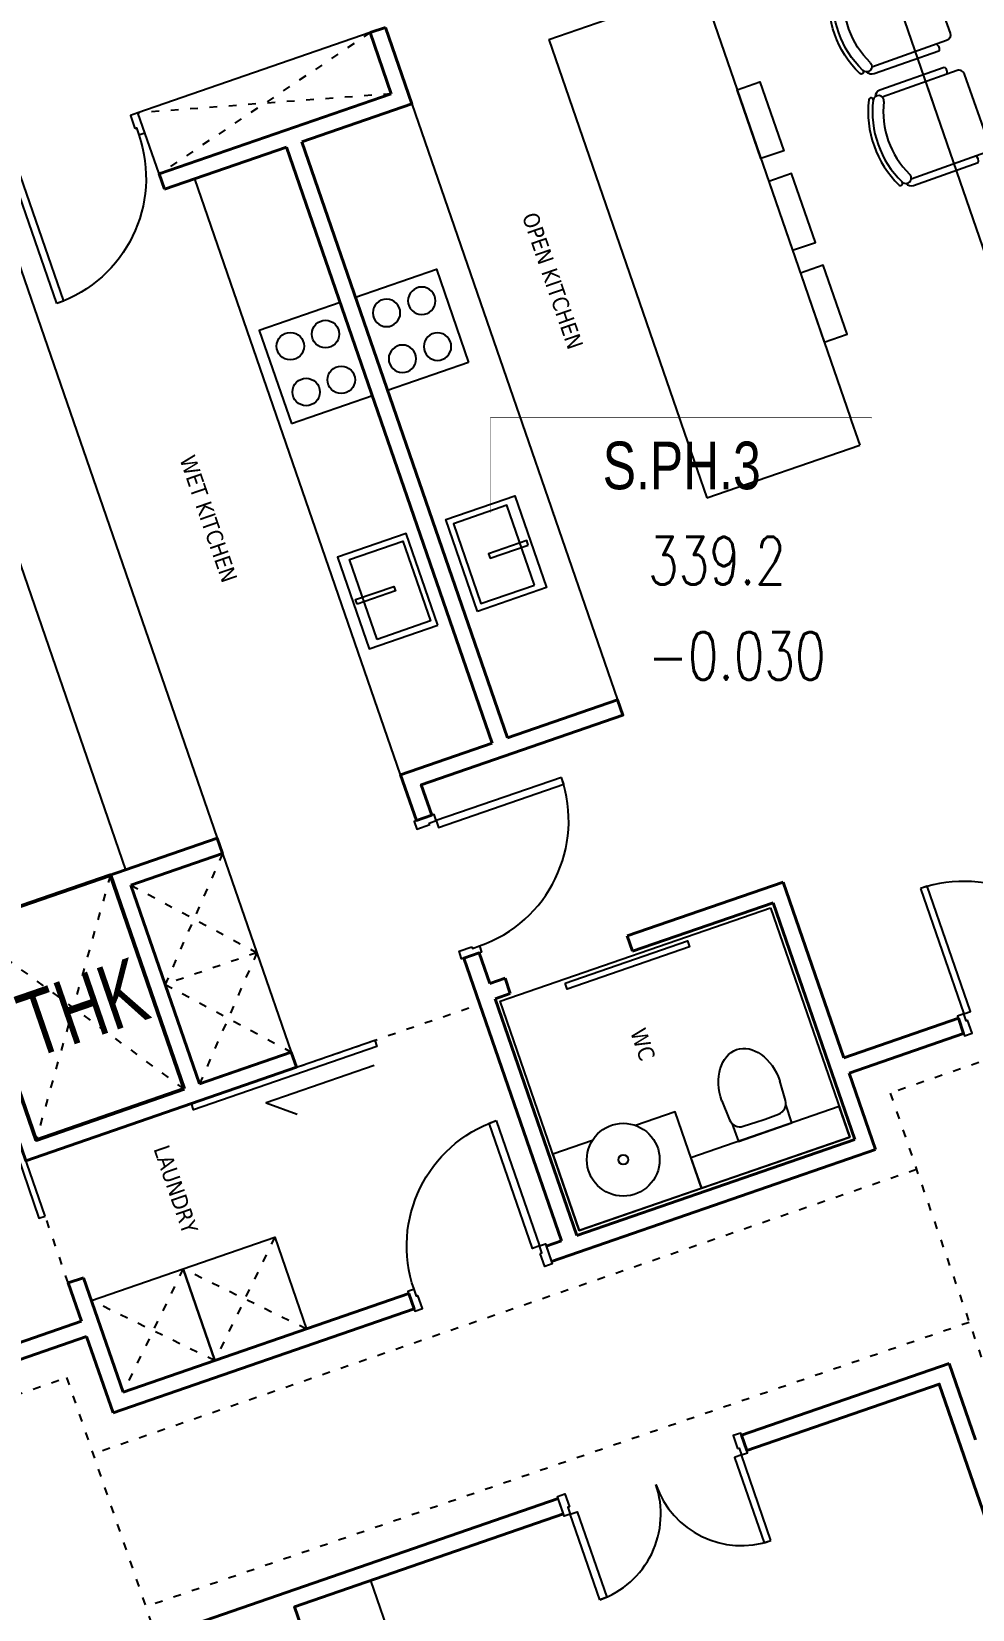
# Model space of a CAD drawing. Header units: millimetres. Extents: x -361681467 to 361175952, y -1292982 to 1550216.
# Drawn here: x -61773 to -55951, y 34813 to 44572 of the extents above; entities that cross this region are included whole.
import ezdxf
from ezdxf.enums import TextEntityAlignment as Align
from ezdxf.xclip import XClip

# ---------------------------------------------------------------- set-up
doc = ezdxf.new("R2010")
doc.units = ezdxf.units.MM
doc.header["$MEASUREMENT"] = 0
doc.header["$XCLIPFRAME"] = 0
doc.set_wipeout_variables(frame=1)
doc.linetypes.add('ACAD_ISO03W100', pattern=[30, 12, -18])
for name, color, linetype, lineweight in [('00_duong_QH', 7, 'Continuous', 9), ('KT-Chuviet', 255, 'Continuous', 15), ('KT-Net cat', 1, 'Continuous', 40), ('KT-Net cot vach', 2, 'Continuous', 50), ('KT-Net thay', 7, 'Continuous', 15), ('KT-Net truc', 18, 'Continuous', 15)]:
    doc.layers.add(name, color=color, linetype=linetype, lineweight=lineweight)
for name, color, linetype in [('1VinaPVC-Text', 9, 'Continuous'), ('A-_SANIEQPT_E-_N', 251, 'Continuous'), ('A-FURNITURE', 251, 'Continuous'), ('FURN', 251, 'Continuous'), ('IDEA - dim', 251, 'Continuous'), ('Kaka - ph', 7, 'Continuous'), ('KT-Net manh', 139, 'Continuous'), ('Xref_ST_MBDV Cot vach 30.7.2022$0$KT-Text', 7, 'Continuous')]:
    doc.layers.add(name, color=color, linetype=linetype)
doc.styles.add('font unicode ccu', font='arial.ttf')
doc.styles.add('ROMANS', font='ROMANS.SHX')
doc.styles.add('Tahoma', font='tahoma.ttf')
doc.styles.add('Xref_ST_MBDV Cot vach 30.7.2022$0$Arial', font='arial.ttf', dxfattribs={"width": 0.7})

# ---------------------------------------------------------------- blocks, each defined once
blk = doc.blocks.new('TAG CAO DO SAN')
at = {"layer": 'KT-Net thay', "flags": 128}
blk.add_lwpolyline([(1526701.778855525, -266095.2298759429), (1526701.778855525, -266566.6584041911), (1527644.63591202, -266566.6584041911), (1527644.63591202, -266095.2298759429)], close=True, dxfattribs=at)
blk.add_wipeout([(1526701.778855525, -266095.2298759429), (1527644.6359120198, -266095.2298759429), (1527644.6359120198, -266566.65840419114), (1526701.778855525, -266566.65840419114)]).dxf.layer = 'KT-Net thay'
for points in [[(1526701.778855525, -266330.9441400666), (1527644.63591202, -266330.9441400666)], [(1526701.778855525, -266566.6584041911), (1527644.63591202, -266566.6584041911)]]:
    blk.add_lwpolyline(points, dxfattribs=at)
at = {"layer": 'KT-Chuviet', "color": 31, "style": 'ROMANS', "width": 0.75}
blk.add_text('DTTT:', height=117.8571320618522, dxfattribs=at).set_placement((1526748.92170835, -266507.8139601254))
at = {"layer": 'KT-Chuviet', "color": 31, "style": 'font unicode ccu', "width": 0.75}
blk.add_attdef('TÊNPHÒNG', text='', height=117.85713, dxfattribs=at).set_placement((1527175.308820772, -266213.4467624734), align=Align.MIDDLE_CENTER)
at = {"layer": 'KT-Chuviet', "color": 31, "ltscale": 15, "style": 'ROMANS', "width": 0.75, "flags": 8}
blk.add_attdef('CAO-DO', (1527091.943339912, -266507.7298381611), '', height=117.8571320618522, dxfattribs=at)
blk = doc.blocks.new('d900n')
for points in [[(20, -50), (20, -40), (65, -40), (65, 0), (-65, 0), (-65, -50)], [(885, -40), (65, -40), (65, -85), (885, -85)], [(20, -850), (20, -860), (65, -860), (65, -900), (-65, -900), (-65, -850)]]:
    blk.add_lwpolyline(points, close=True)
blk.add_arc((65, -40), 820, 270, 0)
blk = doc.blocks.new('220126_HDN_HBA typical plan$0$210902_YS plan 330pm ver13$0$TOTO-WC-CW822J')
at = {"color": 0}
blk.add_lwpolyline([(-177.2072506700642, -119.1915361834399), (-175, 0), (175, 0), (177.2072506700642, -119.1915361836145)], dxfattribs=at)
blk.add_lwpolyline([(-190, -270), (-183.3947591906181, -144.5004246227618, -0.3908696114996718), (-115.4352058441145, -78.20653349565691), (-27.76706723973621, -75.77130742336158, -0.01388621073825284), (27.76706724101678, -75.77130742336158), (115.4352058439981, -78.20653349565691, -0.3908696114996718), (183.3947591905016, -144.5004246227618), (190, -270)], format="xyb", dxfattribs=at)
blk.add_ellipse((0, -270), major_axis=(0, -270), ratio=0.7037037037037037, start_param=4.71238898038469, end_param=7.853981633974483, dxfattribs=at)
blk = doc.blocks.new('erwrerer')
at = {"layer": 'FURN'}
for p, q in [((2277869.800543128, -1629381.217306063, -0.00452101617507239), (2280479.15881205, -1629381.216120159, -0.004521016175057069)), ((2277869.801048744, -1630101.479100436, -0.004521016175069281), (2277869.800543128, -1629381.217306063, -0.00452101617507239)), ((2277869.800807747, -1630810.659706634, -0.004521016175066173), (2277869.800829447, -1629381.217344429, -0.00452101617507239)), ((2277869.800829447, -1629381.217344429, -0.00452101617507239), (2278594.187869763, -1629381.217370184, -0.004521016175068171)), ((2280479.15881205, -1629381.216120159, -0.004521016175057069), (2280479.158818521, -1630101.477923611, -0.004521016175054182)), ((2277966.786591567, -1629478.204087387, -0.00452101617507128), (2280376.005169379, -1629478.202416954, -0.004521016175057291)), ((2277966.787087833, -1630101.4791711, -0.004521016175068615), (2277966.786591567, -1629478.204087387, -0.00452101617507128)), ((2278594.187862256, -1629478.203971098, -0.004521016175067727), (2278594.187732265, -1630545.452653106, -0.004521016175063064)), ((2279185.096387137, -1629478.203242671, -0.004521016175064205), (2279185.096503907, -1630101.479101095, -0.004521016175061675)), ((2279776.005166488, -1630101.478342192, -0.004521016175058179), (2279776.005169377, -1629478.203249367, -0.004521016175060844)), ((2280376.005166488, -1630101.477509775, -0.004521016175054848), (2280376.005169379, -1629478.202416954, -0.004521016175057291)), ((2280376.005166488, -1630101.477921009, -0.004521016175054848), (2280376.005169377, -1629478.202828183, -0.004521016175057291)), ((2277869.801948554, -1630101.479100436, -0.004521016175069281), (2277869.801048744, -1630101.479100436, -0.004521016175069281)), ((2278594.187350455, -1630101.479099586, -0.004521016175065062), (2277966.787020762, -1630101.479099593, -0.004521016175068615)), ((2277966.787579246, -1630813.672986643, -0.004521016175065729), (2277966.787398935, -1630101.479092961, -0.004521016175068615)), ((2278612.370461541, -1630101.479099585, -0.00452101617506484), (2277984.97013185, -1630101.479099587, -0.004521016175068615)), ((2280376.005166488, -1630101.479104135, -0.004521016175054848), (2278594.187350455, -1630101.479099586, -0.004521016175065062)), ((2280376.005166488, -1630101.479104135, -0.004521016175054848), (2280479.158818521, -1630101.479103209, -0.004521016175054182)), ((2278594.187732265, -1630545.452653106, -0.004521016175063064), (2278594.187838987, -1630810.659198123, -0.004521016175061954)), ((2278594.187829629, -1630713.672487482, -0.004521016175062398), (2277966.787499936, -1630713.672487488, -0.004521016175066173)), ((2278594.187829629, -1630713.672487482, -0.004521016175062398), (2277966.787509015, -1630713.672986632, -0.004521016175066173)), ((2278269.800807643, -1630810.654817791, -0.004521016175063952), (2277869.800807744, -1630810.655098331, -0.004521016175066173)), ((2278594.187838987, -1630810.659198123, -0.004521016175061954), (2277869.800807747, -1630810.659706634, -0.004521016175066173))]:
    blk.add_line(p, q, dxfattribs=at)
at = {"layer": 'FURN', "elevation": -0.004521016175055514}
blk.add_lwpolyline([(2280879.158640564, -1629793.392421914), (2280879.158481698, -1629381.20387106), (2280479.158812045, -1629381.204025228), (2280479.158970912, -1629793.392576082)], close=True, dxfattribs=at)
at = {"layer": 'FURN'}
for points, elevation in [([(2280479.15881675, -1629904.38618257), (2280884.668051882, -1629904.38618257), (2280884.66836863, -1632119.536712957)], -0.004521016175050407), ([(2280884.668051883, -1631775.548283751), (2280884.668051883, -1632119.536712957), (2278236.280910443, -1632119.537091655), (2278236.280910442, -1630810.6548413)], -0.004521016175060844), ([(2280884.668051882, -1631043.83214779), (2280884.668051883, -1631150.778934248)], -0.004521016175047299)]:
    blk.add_lwpolyline(points, dxfattribs=dict(at, elevation=elevation))
blk.add_circle((2279485.096258472, -1631109.853007358, -0.00452101617520384), 436.4401978151037, dxfattribs=at)
blk.add_arc((2279564.123702208, -1631038.70637876, -0.004521016175055514), 1200, 164.284457926425, 164.2844652158476, dxfattribs=at)
blk = doc.blocks.new('CH12')
for p, q in [((-312.375, -149.2411279597436), (-312.375, -572.1779138786915)), ((-267.75, -149.2411279597436), (-267.75, -639.6303226458076)), ((267.75, -639.6303226458076), (267.75, -149.2411280118249)), ((312.375, -572.1779138786915), (312.375, -149.2411246072115)), ((-232.0500000000029, -675.3303226458047), (232.0500000000029, -675.3303226458047))]:
    blk.add_line(p, q)
for centre, radius, start, end in [((-273.6712626853696, -77.20016474780641), 13.38749999999989, 116.2505862071374, 296.2505862071374), ((-252.9468673518131, -119.2240579767858), 33.46874999998481, 116.2505888953854, 296.2505888953855), ((0, -632.1362743546706), 632.1362743546692, 63.74941379286258, 116.2505862071374), ((0, -632.1362743546706), 605.3612743546691, 63.7494137928626, 116.2505862071374), ((0, -632.1362743546706), 538.4237743546691, 63.74941109871938, 116.2505888953856), ((252.9468674045929, -119.2240580028119), 33.46875000001501, 243.7494110987195, 63.74941109871941), ((273.671262685355, -77.20016474780641), 13.38750000000007, 243.7494137928627, 63.74941379286245), ((-267.75, -149.2411279597436), 44.62499999999999, 111.939144832112, 180), ((267.75, -149.2411280118286), 44.62499999999959, 0, 68.06085506708637), ((-290.0625, -549.8654138786915), 31.55464011044969, 225, 315), ((290.0625, -549.8654138786915), 31.55464011044961, 225.0000000000001, 315.0000000000002), ((-232.0500000000029, -639.6303226458076), 35.7, 180, 269.9999999999999), ((232.0500000000029, -639.6303226458076), 35.7, 270, 0)]:
    blk.add_arc(centre, radius, start, end)
blk = doc.blocks.new('*U112')
at = {"ltscale": 5}
blk.add_lwpolyline([(305, -530), (305, -1.13686837721616e-13), (-305, 0), (-305, -530)], close=True, dxfattribs=at)
for centre in [(-150, -150), (150, -150.0000000000001), (-150, -380), (150, -380)]:
    blk.add_circle(centre, 85, dxfattribs=at)
blk = doc.blocks.new('*U179')
at = {"ltscale": 5}
for points in [[(-300, -450), (300, -450), (300, 0), (-300, 0)], [(-261, -65), (261, -65), (261, -415), (-261, -415)], [(-15, -20), (15, -20), (15, -270), (-15, -270)]]:
    blk.add_lwpolyline(points, close=True, dxfattribs=at)
blk = doc.blocks.new('SP4')
at = {"layer": 'A-FURNITURE', "extrusion": (-3.170179714238999e-06, -8.965904408727807e-07, 0.999999999994573), "elevation": -0.05994002962779577}
blk.add_lwpolyline([(14749.94992116815, 14924.99843364199), (14899.9499174091, 14925.03197955634), (14900.05055520218, 14475.03199082083), (14750.05055892972, 14474.99844489256)], close=True, dxfattribs=at)
at = {"layer": 'A-FURNITURE', "extrusion": (-3.170181021125611e-06, 8.965858199480303e-07, 0.9999999999945732), "elevation": -0.03411831353711259}
blk.add_lwpolyline([(14749.95068642019, 13874.99845608363), (14899.9506827103, 13874.96512881199), (14900.05066457339, 14324.96511769416), (14750.05066825174, 14324.99844497923)], close=True, dxfattribs=at)
at = {"layer": 'A-FURNITURE', "extrusion": (-3.170181021125613e-06, 8.96585819948031e-07, 0.999999999994573), "elevation": -0.03465626641535659}
blk.add_lwpolyline([(14749.95112370558, 13274.99845608499), (14899.95111999539, 13274.96512881343), (14900.05110185959, 13724.96511769469), (14750.05110553859, 13724.99844498054)], close=True, dxfattribs=at)
at = {"layer": 'IDEA - dim'}
for p, q in [((9599.999907716992, 17969.99960795115), (9600.000048665803, 11599.999997849)), ((12720.00059528774, 15999.9996093953), (11200.0001567833, 15999.99954369765)), ((11200.00017407213, 15599.99960759272), (11200.00015678327, 15999.99957627369)), ((13750.00061257664, 15599.99965177101), (14750.00061257664, 15599.99969499325)), ((13750.00061257664, 15599.99965177101), (13750.00074224351, 12599.99716277492)), ((14750.00061257664, 15599.99969499325), (14750.00074224352, 12599.99720599713)), ((10199.99994284257, 15499.99960781672), (10200.00004205135, 11600.00002378239)), ((11400.00071979764, 11600.00007564904), (11400.00067892205, 15499.99960754785)), ((12820.00061689884, 15499.9996115743), (12820.0007854655, 11600.00013702464)), ((13750.00074224351, 12599.99716277492), (14750.00074224352, 12599.99720599713)), ((9600.00000259895, 11599.99999784899), (400.0000025992631, 11599.99999991023)), ((10200.00004459518, 11500.00002378233), (10200.0000443039, 10199.99999771454)), ((11300.00078938974, 8550.0001460294), (11300.00079348207, 8450.0001467408)), ((10860.00034943626, 6949.999869990395), (10860.00034488415, 7049.999946997348)), ((9600.000001389111, 6199.999997848878), (9599.999927851655, 6949.999746447291))]:
    blk.add_line(p, q, dxfattribs=at)
for points in [[(9500.000077664787, 10199.99999787137), (8530.00018319265, 10199.99999808866), (8530.000046483387, 11599.99999808865), (9500.000000769796, 11599.99999787134)], [(8430.000206810648, 9738.209196364856), (8430.000172232896, 10538.20919636483), (8390.000172232918, 10538.20919463593), (8390.000206810742, 9738.209194635965)], [(9512.920528879418, 10099.99996801747), (10712.9212073415, 10099.99999060111), (10712.92120907042, 10059.99999060112), (9512.920530516392, 10059.99994149271)], [(13295.00084911421, 10075.00007363038), (13295.00091394759, 8575.00021498702), (11525.0007882631, 8575.00013848368), (11525.00072342981, 10074.99999712707)], [(11941.76941770551, 10050.0000729977), (12741.76941770549, 10050.00010757544), (12741.76941943438, 10010.00010757545), (11941.76941943439, 10010.00007299767)], [(8529.99998445296, 8550.000265503644), (8529.999958519606, 9150.000265503637), (9129.999958519606, 9150.000291436998), (9129.999932640785, 8550.00023962478)], [(9129.999932640785, 8550.000239624831), (9129.999906707431, 9150.000239624838), (9729.999906707468, 9150.000265558192), (9729.999880828575, 8550.000213745974)], [(12325.00078826312, 8575.000173061424), (13295.00091829196, 8575.00025408659), (13295.00090095875, 8775.000254086583), (12325.00077092993, 8775.000173061446)], [(10910.00034715579, 6979.999908482801), (10900.00034715576, 6979.999908484977), (10900.00034714582, 6934.999908484977), (10860.0003471458, 6934.999908493861), (10860.00034717462, 7064.999908493875), (10910.00034717459, 7064.999908482758)], [(12010.00034715576, 6979.999921961797), (12020.00034715578, 6979.999921959585), (12020.0003471458, 6934.999921959577), (12060.0003471458, 6934.999921950737), (12060.00034717462, 7064.999921950744), (12010.00034717462, 7064.999921961789)], [(10900.00034702176, 6374.999908484941), (10900.00034714582, 6934.999908484977), (10945.0003471458, 6934.999908475002), (10945.00034702176, 6374.999908474965)], [(12020.00039567886, 6374.999956893844), (12020.00034714593, 6934.999956893902), (11975.00034714589, 6934.999952993901), (11975.00039567889, 6374.99995299385)]]:
    blk.add_lwpolyline(points, close=True, dxfattribs=at)
for points in [[(10659.2189590373, 9954.079180275927), (9951.19247820654, 9954.079149673424), (10110.3934098717, 9824.152006566452)], [(11783.57941041467, 9075.000149660016), (11525.00076665197, 9075.000138483665), (11525.0007882631, 8575.00013848368), (12325.00078826312, 8575.000173061424), (12325.00076665199, 9075.000173061446), (12066.42212288934, 9075.00016188511)]]:
    blk.add_lwpolyline(points, dxfattribs=at)
for radius in [225, 30]:
    blk.add_circle((11925.00077421591, 8900.000155772577), radius, dxfattribs=at)
for centre, start, end in [((10900.00034714582, 6934.999908484977), 269.9999999862429, 359.9999999866598), ((12020.00034714585, 6934.999956893866), 180.0000049658944, 270.0000049654775)]:
    blk.add_arc(centre, 560.0000000000222, start, end, dxfattribs=at)
at = {"layer": 'KT-Net cat'}
for p, q in [((12820.00059528773, 15999.99961157433), (12720.00059528774, 15999.9996093953)), ((12720.00061257664, 15599.9996072521), (12720.00059528774, 15999.9996093953)), ((12820.00061689884, 15499.9996115743), (12820.00059528773, 15999.99961157433)), ((12720.00061257663, 15599.99961132855), (11200.0001740721, 15599.99960759266)), ((11200.00017839434, 15499.99960759267), (11200.00017407213, 15599.99960759272)), ((12000.00061689877, 15499.99960654452), (11200.00017839434, 15499.99960759267)), ((12000.00078546538, 11600.0001015824), (12000.00061689877, 15499.99960654452)), ((12820.00061689884, 15499.9996115743), (12100.00061689884, 15499.99960652214)), ((12100.00078546537, 11600.00010590464), (12100.00061689884, 15499.99960652214)), ((9600.000002599001, 11599.99999784901), (10200.00004205135, 11600.00002378239)), ((10200.00004205138, 11600.00002378238), (10200.00004459518, 11500.00002378233)), ((12000.00078546538, 11600.0001015824), (11400.00066522651, 11600.00007564903)), ((11400.00066522651, 11600.00007564903), (11400.00067743751, 11300.00006261514)), ((12820.00078546549, 11600.0001370246), (12100.00078546537, 11600.00010590464)), ((9600.00000692119, 11499.999997849), (10200.00004459518, 11500.00002378233)), ((9600.00005073718, 11499.99999784899), (9600.000077664816, 10199.99999784899)), ((11500.00067646495, 11300.00006693735), (11400.00067743751, 11300.00006261514)), ((11500.00075532799, 10400.00006693734), (11400.00075457332, 10400.00006261514)), ((11400.00075457332, 10400.00006261514), (11400.00078938974, 8549.999956050073)), ((10200.00007766482, 10199.99999771459), (9600.00014113744, 10199.999997849)), ((10200.00007766482, 10199.99999771459), (10200.00008175716, 10099.99999771459)), ((11500.00072163544, 10200.00005390355), (11600.00072139196, 10200.00005822571)), ((11600.00072571415, 10100.00005822573), (11600.00072139196, 10200.00005822571)), ((12400.00072139195, 10200.00009280344), (13420.00084371145, 10200.00007903321)), ((12400.00072571418, 10100.00009280344), (12400.00072139192, 10200.00009280347)), ((13420.00084371145, 10200.00007903321), (13420.00089128854, 9050.00046930516)), ((11500.0007257142, 10100.00005390351), (11600.0007257142, 10100.00005822573)), ((11500.00072571415, 10100.00005390347), (11500.00078934366, 8549.99996010166)), ((12400.00072571417, 10100.00009280352), (13320.00084803367, 10100.00007471098)), ((13320.00084803369, 10100.00007471097), (13320.00091218273, 8549.99997514076)), ((8529.999974993887, 9299.999925533477), (8429.9999746537, 9299.999921211245)), ((8429.9999746537, 9299.999921211245), (8429.99997780667, 9050.000507156445)), ((8529.999974993887, 9299.999925533477), (8529.99998445296, 8550.000265503644)), ((8429.999977806678, 9050.00050715646), (6129.999991606091, 9050.000006024224)), ((14170.00088961844, 9050.000507675577), (13420.00089128854, 9050.00046930516)), ((14170.00089394065, 8950.00050753526), (14170.00088961843, 9050.000554565071)), ((8429.999979067907, 8950.000524893301), (6129.999991748686, 8950.000006024253)), ((8429.999979067914, 8950.00052489333), (8429.999985374008, 8450.000261453468)), ((14170.00089394072, 8950.00050753529), (13420.00089542809, 8950.000469294333)), ((13420.00089542806, 8950.000469294318), (13420.00091621719, 8449.999979190892)), ((10400.00078938973, 8550.000184847726), (8529.99998445296, 8550.000265503644)), ((10400.00078938973, 8550.000184847726), (10400.00079348207, 8450.000107840802)), ((11400.00078938972, 8550.000141716228), (11300.00078938974, 8550.0001460294)), ((13320.00091218273, 8549.99997514076), (11500.00078934367, 8550.000137403098)), ((10400.00079348209, 8450.000182713404), (8429.999985374001, 8450.000261453504)), ((13420.00091621716, 8449.999979190849), (11300.00079348207, 8450.0001467408)), ((13420.00097837153, 7050.000201113246), (12060.00034488417, 7049.999998863917)), ((12060.00034943628, 6949.999985007853), (12060.00034488417, 7049.999998863917)), ((13420.00097837156, 7050.000201113224), (13420.00099916066, 6549.999815414412))]:
    blk.add_line(p, q, dxfattribs=at)
for points in [[(10200.00008175716, 10099.99999771459), (8430.000191173262, 10099.99999811113), (8430.00004465416, 11599.99999811118), (9600.000002599001, 11599.99999784901)], [(12820.0007854655, 11600.00013702459), (12820.00078546546, 11500.00013702462), (11500.00067019442, 11500.00007997129), (11500.00067792585, 11300.00006693738)], [(11500.00075386706, 10400.00006693735), (11500.00072163544, 10200.00005390348)], [(10200.00008177955, 10199.99999771456), (9700.000077664816, 10199.99999782658)], [(8430.000002423883, 6549.999572445668), (8429.999998958338, 7049.999603206823), (10860.00034488414, 7049.999872124747)], [(9100.00000138909, 6200.000010940952), (9099.999904207187, 6949.999697422318), (10860.00034943623, 6949.999869990381)], [(13320.00100349935, 4349.999958414664), (13320.00100349935, 6950.000196518929), (12060.00034943628, 6949.999985007853)]]:
    blk.add_lwpolyline(points, dxfattribs=at)
at = {"layer": 'KT-Net cot vach'}
blk.add_lwpolyline([(9500.000002285291, 10199.99999787137), (9500.000002598958, 11599.99999787132), (8530.000044654182, 11599.99999808866), (8530.000044340515, 10199.99999808871)], close=True, dxfattribs=at)
at = {"layer": 'KT-Net manh', "linetype": 'ACAD_ISO03W100', "ltscale": 4}
for p, q in [((12720.00061257662, 15599.99964230953), (11200.0001567833, 15999.99954369761)), ((12720.00059528774, 15999.99960939545), (11200.0001740722, 15599.99957661176)), ((9600.000050737188, 11499.99999784904), (10200.0000444496, 10850.00001074846)), ((10200.0000017242, 11500.00002378251), (9600.000064200998, 10849.99998481499)), ((10200.00004444957, 10850.00001074851), (9600.000064200998, 10849.99999832036)), ((9600.000064200998, 10849.99998481499), (10200.00008717497, 10200.00002378246)), ((10200.0000444496, 10850.00001074846), (9600.000077664823, 10199.99999784895)), ((10200.00008175716, 10099.99999771459), (11400.00076021923, 10100.00002029818)), ((8429.9999746537, 9299.999921211245), (8429.999955713516, 9738.20919636482)), ((9129.999932640785, 8550.000239624816), (8529.999958519606, 9150.000265503637)), ((9129.999958519606, 9150.000291436998), (8529.99998445296, 8550.000265503644)), ((9729.999880828604, 8550.000213746003), (9129.999906707431, 9150.000239624838)), ((9729.999906707468, 9150.000265558192), (9129.999932640785, 8550.000239624831)), ((13620.00092568374, 8250.000447177212), (8230.000009323594, 8250.000246648655)), ((13620.00096890601, 7249.999750415816), (8230.00005254583, 7249.999600722775))]:
    blk.add_line(p, q, dxfattribs=at)
for points in [[(9500.000002598958, 11599.99999787132), (8530.000044340515, 10199.99999808871)], [(9500.000002285291, 10199.99999787137), (8530.000044654182, 11599.99999808866)]]:
    blk.add_lwpolyline(points, dxfattribs=at)
for points in [[(8229.999987712392, 8750.000516248889), (8230.00007415688, 6749.999569961619), (6329.999986526236, 6749.999487839406), (6329.999900081748, 8750.000434126661)], [(15520.00098527697, 6749.999859633434), (15520.0008988325, 8750.000617917925), (13620.00090407249, 8750.000477938738), (13620.00099051699, 6749.999719654224)]]:
    blk.add_lwpolyline(points, close=True, dxfattribs=at)
at = {"layer": 'A-_SANIEQPT_E-_N', "extrusion": (0, 0, -1), "zscale": -1, "rotation": 179.9999950343953}
blk.add_blockref('220126_HDN_HBA typical plan$0$210902_YS plan 330pm ver13$0$TOTO-WC-CW822J', (-12810.00083594432, 8775.000213573992), dxfattribs=at)
at = {"layer": 'A-FURNITURE', "extrusion": (-4.194261766634042e-06, 3.708069220989214e-08, 0.9999999999912035), "rotation": 180.00005765546}
blk.add_blockref('erwrerer', (2296757.044673353, -1616575.325816574, -1.372329409210286), dxfattribs=at)
at = {"layer": 'A-FURNITURE', "extrusion": (4.194261766628245e-06, -3.70806922056726e-08, -0.9999999999912035), "zscale": -1, "rotation": 269.5490074919323}
blk.add_blockref('CH12', (-15432.8187788184, 15052.29126994755, 0.1330340253378851), dxfattribs=at)
at = {"layer": 'A-FURNITURE', "extrusion": (-4.194261766628225e-06, 3.708069220567377e-08, 0.9999999999912035), "rotation": 90.45099250800695}
blk.add_blockref('CH12', (15437.59144959021, 14320.61269612462, -0.1330340253378864), dxfattribs=at)
at = {"layer": 'IDEA - dim', "extrusion": (0, 0, -1), "zscale": -1}
for p, rotation in [((-10300.00015742061, 15934.99955666219), 270.0000000126993), ((-11300.00079143592, 8500.000146385093), 90.0000000127086)]:
    blk.add_blockref('d900n', p, dxfattribs=dict(at, rotation=rotation))
at = {"layer": 'IDEA - dim', "extrusion": (-3.170379741351472e-06, 8.958828801045548e-07, 0.9999999999945731), "rotation": 269.9999739946691}
blk.add_blockref('*U112', (12000.00070093911, 14178.49980258493, -0.08270745357676237), dxfattribs=at)
at = {"layer": 'IDEA - dim', "extrusion": (-3.170379663907355e-06, -8.95883154166299e-07, -0.9999999999945731), "zscale": -1, "rotation": 269.9999690417667}
blk.add_blockref('*U112', (-12100.00064697354, 14178.49980683868, 0.006301294583830601), dxfattribs=at)
at = {"layer": 'IDEA - dim', "extrusion": (4.066233159522575e-06, -4.066290018446252e-06, 0.9999999999834656), "rotation": 89.99959941429715}
blk.add_blockref('*U179', (11470.00056260846, 12699.99985305632, -0.005002186013125963), dxfattribs=at)
at = {"layer": 'IDEA - dim', "extrusion": (4.066232808014333e-06, 4.066290369949533e-06, -0.9999999999834656), "zscale": -1, "rotation": 89.99959446139482}
blk.add_blockref('*U179', (-12630.00091303418, 12699.99990279562, 0.1029984113871539), dxfattribs=at)
at = {"layer": 'IDEA - dim', "extrusion": (0, 0, -1), "xscale": -1, "zscale": -1}
for p, rotation in [((-11450.00067695128, 11300.00006477625), 359.9999950344024), ((-14170.00089177974, 9000.000557542386), 269.9999950343951)]:
    blk.add_blockref('d900n', p, dxfattribs=dict(at, rotation=rotation))
at = {"layer": '1VinaPVC-Text', "style": 'Tahoma', "text_generation_flag": 6}
for s, p in [('OPEN KITCHEN', (13236.49843574941, 14622.0706708811)), ('WET KITCHEN', (10743.10896819163, 13893.61735302687)), ('LAUNDRY', (9198.531543390156, 9912.880100908878)), ('WC', (12222.18764741442, 9634.369303173706))]:
    blk.add_text(s, height=99.99999999999741, rotation=89.99999999958312, dxfattribs=at).set_placement(p)

msp = doc.modelspace()

# ---------------------------------------------------------------- linework, layer by layer
at = {"layer": '00_duong_QH', "color": 251, "extrusion": (7.52316384526264e-37, 3.294527862871538e-06, 0.9999999999945732)}
for points, elevation in [([(-73995.39994961256, 47058.39912733521), (-74402.85031464184, 48238.5992555581), (-74743.27577205049, 49264.16743229957, -0.5721348877573081), (-70356.26346844295, 55577.01043614443), (-70356.26346844295, 55577.01043614443), (-55283.65325072268, 51221.87530656639, -0.2600440029321422), (-52353.04460384184, 48619.04614140688), (-48213.03342542658, 36692.46096063076), (-46490.62358235056, 31673.68885131689, -0.0851587331875401), (-46189.25807155343, 29842.68546977269), (-46199.42555170925, 28170.41426537122), (-43263.54698853986, 28170.41426506586, -0.4853325089058095), (-42963.54698853986, 28570.41426537083), (-14846.43414015556, 28570.41426537095, -0.3325647711405137), (-9646.51669140393, 23917.11422955222), (-8080.393944520969, 16401.97386651483), (-8041.418037225027, 16200.17874522731), (-7198.610380573664, 12371.35466469704, -0.4743644406092647), (-12357.57336389693, 6070.414265494077), (-45142.51533986488, 6070.414265493844), (-57494.95486745657, 6070.414265493844, -0.3210444216618651), (-62697.36355624022, 9785.724047368063), (-71022.25303159328, 33863.92235340979, 0.4109426663344203), (-71669.20684105763, 34182.93354595041)], -0.6525742149244415), ([(-74273.97326126182, 48517.70132600482), (-74557.50717046345, 49338.94809241948, -0.568503911128635), (-70391.74860139983, 55379.08213893059), (-55332.95447468804, 51027.93908122554, -0.2604470846683266), (-52542.05213393876, 48553.65383630429), (-48414.26260465616, 36622.83032447617), (-46679.63446318964, 31608.30623187985, -0.08515873318676252), (-46389.25437496277, 29843.90145581677), (-46399.42924836697, 28170.41426537145)], -0.6525742152007652)]:
    msp.add_lwpolyline(points, format="xyb", dxfattribs=dict(at, elevation=elevation))
at = {"layer": '00_duong_QH', "color": 251, "extrusion": (7.523163845262638e-37, 3.294527862871537e-06, 0.999999999994573), "elevation": -0.652574214939505}
msp.add_lwpolyline([(-7605.739037320057, 12428.30478904763, -0.4622607301357626), (-12359.00479405774, 6670.414580250224), (-57540.4090078914, 6680.201456503057, -0.3200302948884041), (-62128.4188948435, 9976.341768489812), (-70455.18956173136, 34059.98107203109, 0.4141945204049851), (-71870.62754418576, 34748.1770606303, 0.4141945204049851)], format="xyb", dxfattribs=at)

# ---------------------------------------------------------------- texts
at = {"layer": 'Xref_ST_MBDV Cot vach 30.7.2022$0$KT-Text', "extrusion": (-7.74205027670849e-08, -2.601022452450711e-08, 0.9999999999999968), "style": 'Xref_ST_MBDV Cot vach 30.7.2022$0$Arial', "width": 0.7}
msp.add_text('THK', height=400, rotation=18.99999999983976, dxfattribs=at).set_placement((-61391.94275862545, 38347.13718566325, 0.003858324114932898), align=Align.CENTER)

# ---------------------------------------------------------------- next in the draw order: block references
at = {"layer": 'KT-Net truc'}
ref = msp.add_blockref('TAG CAO DO SAN', (-3875688.199903163, 707421.6379412849, 0.3437903764351705), dxfattribs=dict(at, xscale=2.5, yscale=2.5, zscale=2.5))
XClip(ref).set_block_clipping_path([(1526674.1636322693, -266330.9441400666), (1527644.6359120195, -266095.2298759429)])
ref.add_attrib('CAO-DO', '339.2', (-57958.34155338328, 41152.31334588232, 0.3437903764351705), dxfattribs={"layer": 'KT-Chuviet', "color": 31, "ltscale": 15, "height": 294.6428301546305, "style": 'ROMANS', "width": 0.7500000000000001})
ref.add_attrib('CAO-DO', '-0.030', (-57958.34155338328, 40563.02768557307, 0.3437903764351705), dxfattribs={"layer": 'KT-Chuviet', "color": 31, "ltscale": 15, "height": 294.6428301546305, "style": 'ROMANS', "width": 0.7500000000000001})
ref.add_attrib('TÊNPHÒNG', 'S.PH.3', dxfattribs={"layer": 'KT-Chuviet', "color": 31, "height": 294.642825, "style": 'font unicode ccu', "width": 0.7500000000000001}).set_placement((-57749.92785123213, 41888.02103510148, 0.3437903764351705), align=Align.MIDDLE_CENTER)

# ---------------------------------------------------------------- next in the draw order: block references
at = {"layer": 'Kaka - ph', "rotation": 19.04713796592207}
msp.add_blockref('SP4', (-66479.36844170102, 25289.76612116464, 5.460166211176903e-05), dxfattribs=at)

doc.saveas('drawing.dxf')
